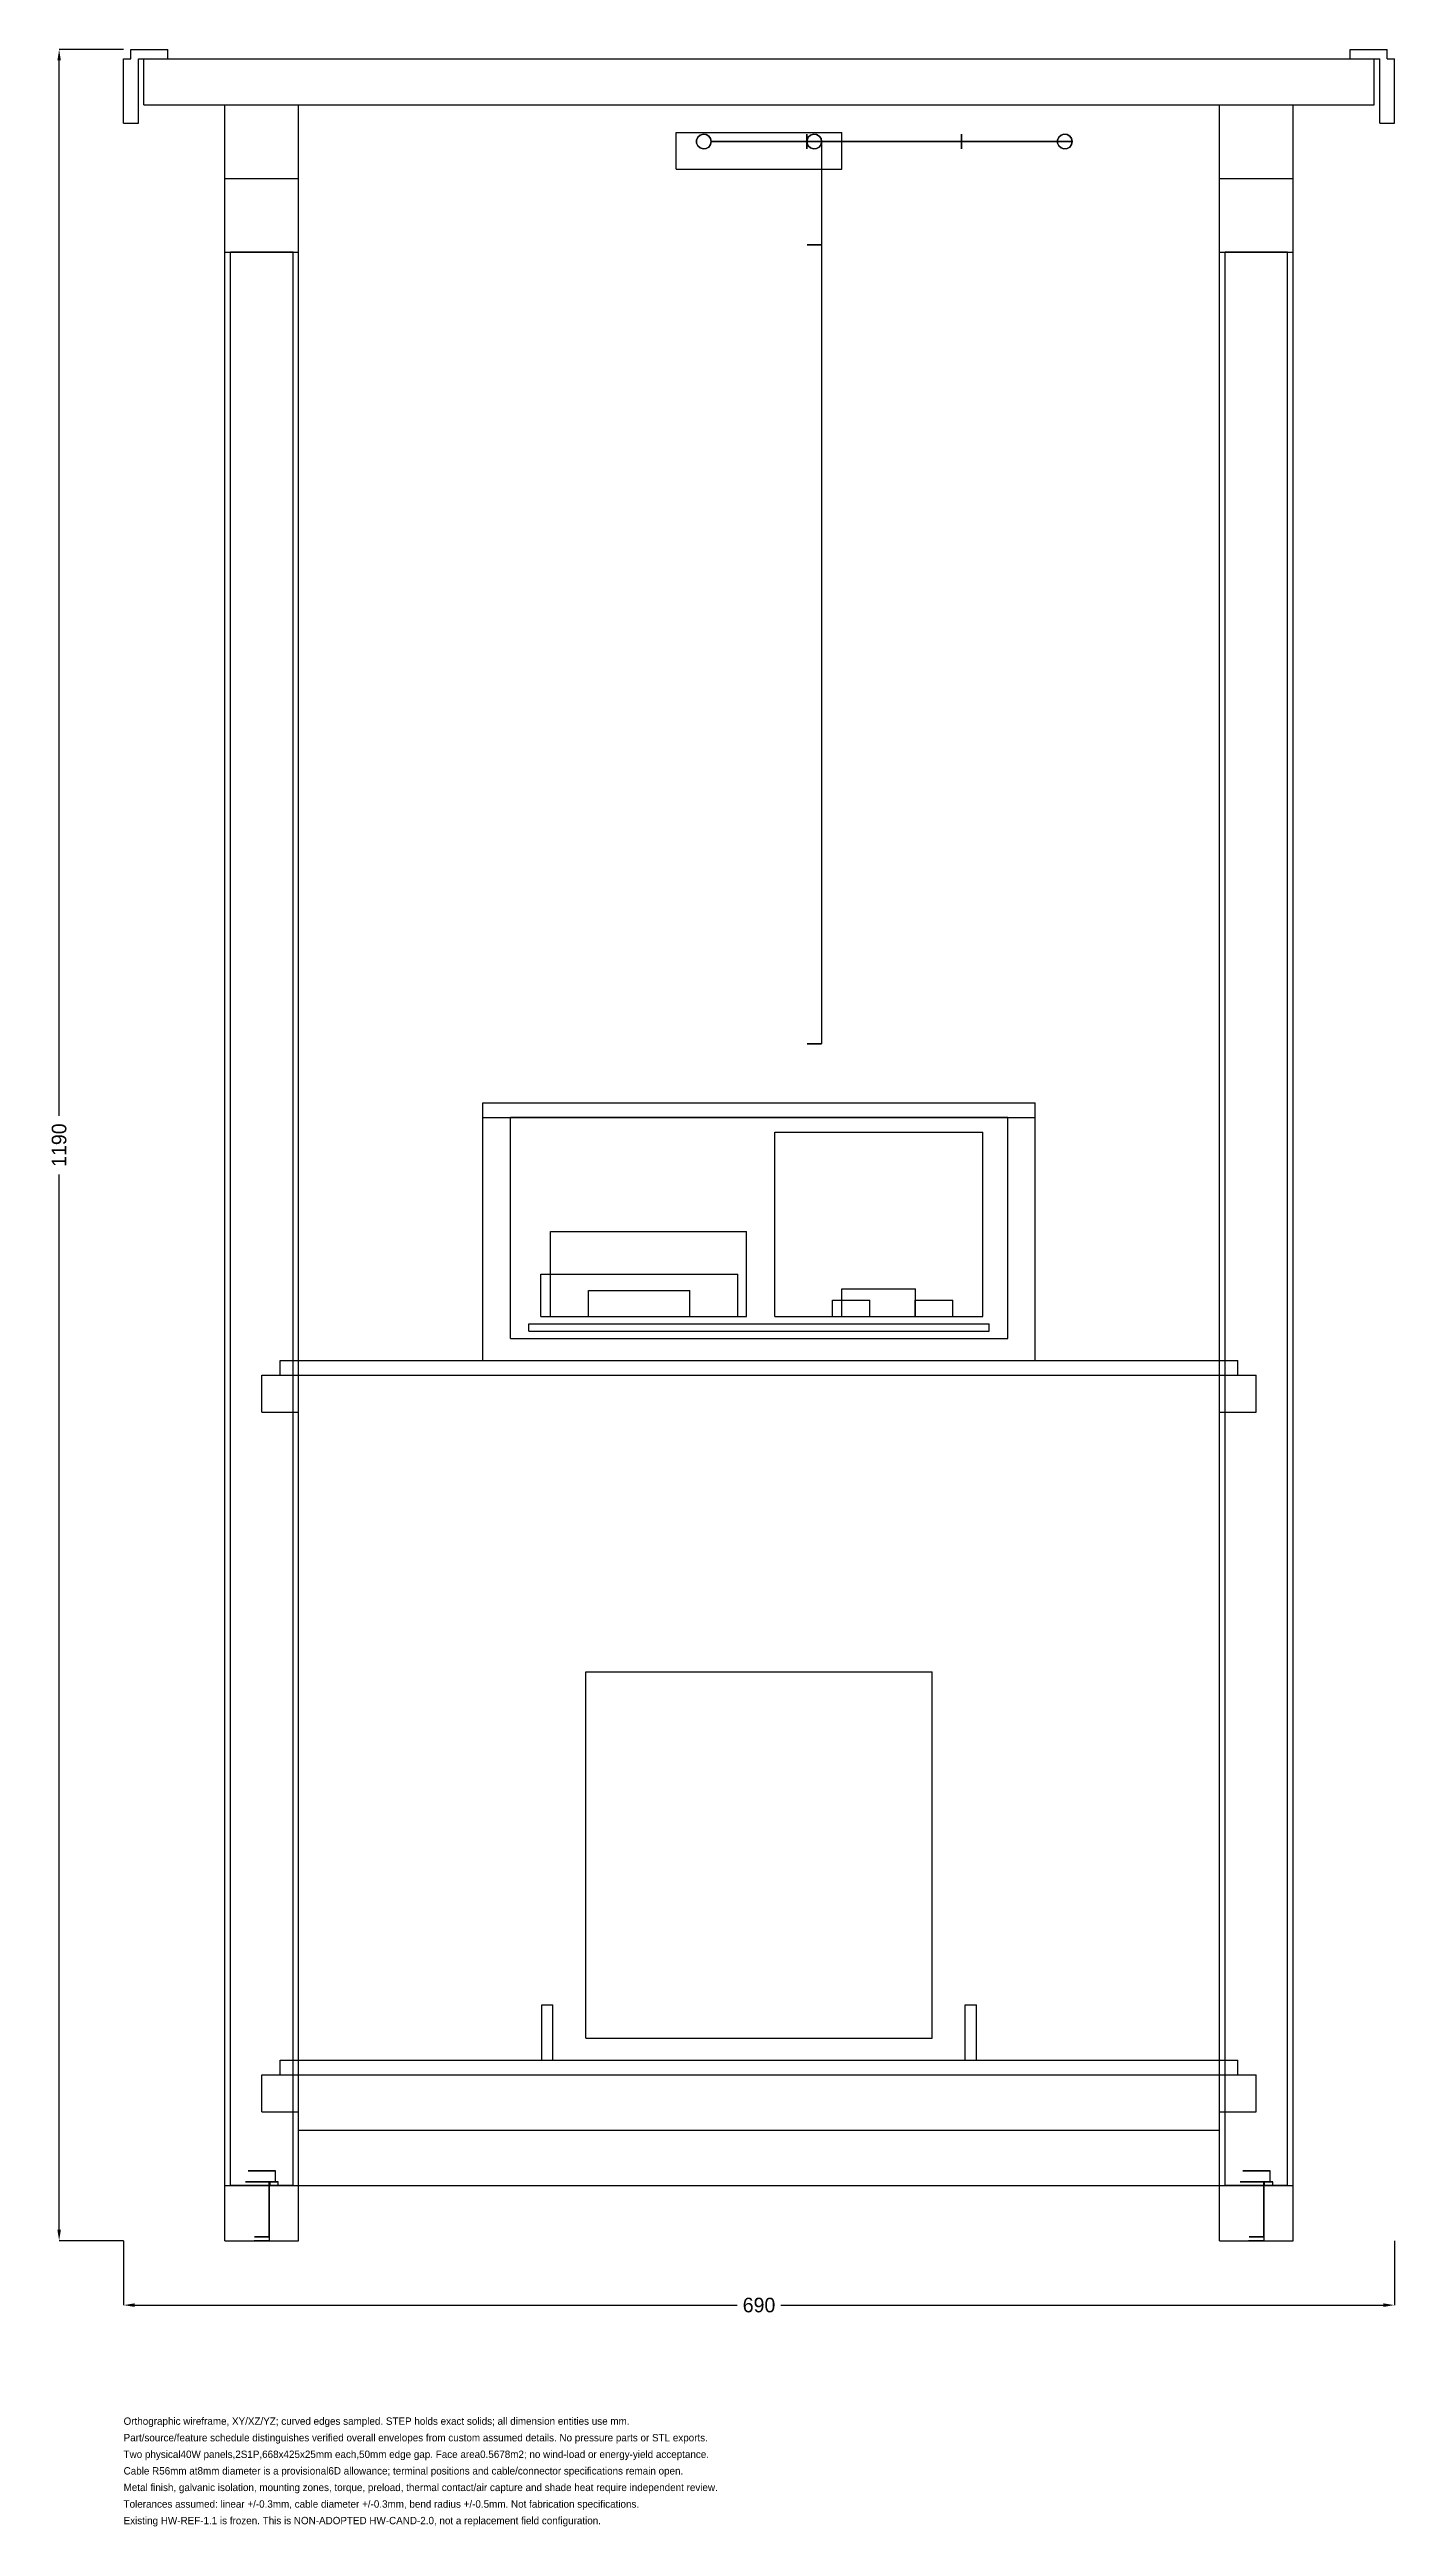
# Model space of a CAD drawing. Header units: millimetres. Extents: x -40 to 1820, y -1495 to 1190.
# Drawn here: x -40 to 690, y -1495 to -150 of the extents above; entities that cross this region are included whole.
import ezdxf

# ---------------------------------------------------------------- set-up
doc = ezdxf.new("R2010")
doc.units = ezdxf.units.MM
for name, color, linetype in [('DIMENSIONS', 7, 'Continuous'), ('FRONT', 7, 'Continuous'), ('NOTES', 7, 'Continuous')]:
    doc.layers.add(name, color=color, linetype=linetype)
doc.dimstyles.get("Standard").update_dxf_attribs({"dimtxt": 2.5, "dimasz": 2.5, "dimexe": 1.25, "dimexo": 0.625, "dimtad": 1, "dimcen": 2.5, "dimazin": 3, "dimtfac": 1, "dimtmove": 0, "dimatfit": 3})

# ---------------------------------------------------------------- blocks, each defined once
blk = doc.blocks.new('_CLOSEDFILLED')
at = {"color": 0, "linetype": 'BYBLOCK'}
blk.add_solid([(-1, 0.16), (0, 0), (-1, -0.16)], dxfattribs=at)
blk = doc.blocks.new('*D3')
for p, q in [((0, -1340), (0, -1375)), ((690, -1340), (690, -1375)), ((5.95, -1375), (333.1, -1375)), ((356.9, -1375), (684.05, -1375))]:
    blk.add_line(p, q)
at = {"layer": 'Defpoints'}
for p in [(0, -1340), (690, -1340), (0, -1375)]:
    blk.add_point(p, dxfattribs=at)
at = {"layer": 'DIMENSIONS', "xscale": 5.95, "yscale": 5.95, "rotation": 180}
blk.add_blockref('_CLOSEDFILLED', (0, -1375), dxfattribs=at)
at = {"layer": 'DIMENSIONS', "xscale": 5.95, "yscale": 5.95}
blk.add_blockref('_CLOSEDFILLED', (690, -1375), dxfattribs=at)
at = {"layer": 'DIMENSIONS', "insert": (345, -1375), "char_height": 7.933, "attachment_point": 5}
blk.add_mtext('690', dxfattribs=at)
blk = doc.blocks.new('*D4')
for p, q in [((0, -150), (-35, -150)), ((-35, -729.1), (-35, -155.9)), ((-35, -1334), (-35, -760.9)), ((0, -1340), (-35, -1340))]:
    blk.add_line(p, q)
at = {"layer": 'Defpoints'}
for p in [(0, -150), (-35, -1340), (0, -1340)]:
    blk.add_point(p, dxfattribs=at)
at = {"layer": 'DIMENSIONS', "xscale": 5.95, "yscale": 5.95}
for p, rotation in [((-35, -150), 90), ((-35, -1340), 270)]:
    blk.add_blockref('_CLOSEDFILLED', p, dxfattribs=dict(at, rotation=rotation))
at = {"layer": 'DIMENSIONS', "insert": (-35, -745), "char_height": 7.93, "attachment_point": 5, "rotation": 90}
blk.add_mtext('1190', dxfattribs=at)

msp = doc.modelspace()

# ---------------------------------------------------------------- linework, layer by layer
at = {"layer": 'FRONT'}
for points in [[(0, -190), (0, -155)], [(0, -190), (0, -155)], [(0, -155), (4, -155)], [(0, -155), (4, -155)], [(0, -190), (0, -155)], [(0, -190), (0, -155)], [(0, -155), (4, -155)], [(0, -155), (4, -155)], [(4, -155), (4, -150)], [(4, -150), (24, -150)], [(4, -155), (4, -150)], [(4, -150), (24, -150)], [(4, -155), (4, -150)], [(4, -150), (24, -150)], [(4, -155), (4, -150)], [(4, -150), (24, -150)], [(8, -155), (24, -155)], [(8, -190), (8, -155)], [(8, -155), (24, -155)], [(8, -190), (8, -155)], [(8, -155), (24, -155)], [(8, -190), (8, -155)], [(8, -155), (24, -155)], [(8, -190), (8, -155)], [(11, -180), (11, -155)], [(11, -180), (11, -155)], [(11, -155), (679, -155)], [(11, -155), (679, -155)], [(11, -180), (11, -155)], [(11, -180), (11, -155)], [(11, -155), (679, -155)], [(11, -155), (679, -155)], [(24, -155), (24, -150)], [(24, -155), (24, -150)], [(24, -155), (24, -150)], [(24, -155), (24, -150)], [(666, -155), (666, -150)], [(666, -150), (686, -150)], [(666, -155), (666, -150)], [(666, -150), (686, -150)], [(666, -155), (666, -150)], [(666, -150), (686, -150)], [(666, -155), (666, -150)], [(666, -150), (686, -150)], [(666, -155), (682, -155)], [(666, -155), (682, -155)], [(666, -155), (682, -155)], [(666, -155), (682, -155)], [(679, -180), (679, -155)], [(679, -180), (679, -155)], [(679, -180), (679, -155)], [(679, -180), (679, -155)], [(682, -190), (682, -155)], [(682, -190), (682, -155)], [(682, -190), (682, -155)], [(682, -190), (682, -155)], [(686, -155), (686, -150)], [(686, -155), (686, -150)], [(686, -155), (686, -150)], [(686, -155), (686, -150)], [(686, -155), (690, -155)], [(686, -155), (690, -155)], [(686, -155), (690, -155)], [(686, -155), (690, -155)], [(690, -190), (690, -155)], [(690, -190), (690, -155)], [(690, -190), (690, -155)], [(690, -190), (690, -155)], [(11, -180), (679, -180)], [(11, -180), (679, -180)], [(11, -180), (679, -180)], [(11, -180), (679, -180)], [(55, -220), (55, -180)], [(55, -220), (55, -180)], [(55, -180), (95, -180)], [(55, -180), (95, -180)], [(55, -220), (55, -180)], [(55, -220), (55, -180)], [(55, -180), (95, -180)], [(55, -180), (95, -180)], [(55, -220), (55, -180)], [(55, -220), (55, -180)], [(55, -180), (95, -180)], [(55, -180), (95, -180)], [(55, -220), (55, -180)], [(55, -220), (55, -180)], [(55, -180), (95, -180)], [(55, -180), (95, -180)], [(95, -220), (95, -180)], [(95, -220), (95, -180)], [(95, -220), (95, -180)], [(95, -220), (95, -180)], [(95, -220), (95, -180)], [(95, -220), (95, -180)], [(95, -220), (95, -180)], [(95, -220), (95, -180)], [(595, -220), (595, -180)], [(595, -220), (595, -180)], [(595, -180), (635, -180)], [(595, -180), (635, -180)], [(595, -220), (595, -180)], [(595, -220), (595, -180)], [(595, -180), (635, -180)], [(595, -180), (635, -180)], [(595, -220), (595, -180)], [(595, -220), (595, -180)], [(595, -180), (635, -180)], [(595, -180), (635, -180)], [(595, -220), (595, -180)], [(595, -220), (595, -180)], [(595, -180), (635, -180)], [(595, -180), (635, -180)], [(635, -220), (635, -180)], [(635, -220), (635, -180)], [(635, -220), (635, -180)], [(635, -220), (635, -180)], [(635, -220), (635, -180)], [(635, -220), (635, -180)], [(635, -220), (635, -180)], [(635, -220), (635, -180)], [(0, -190), (8, -190)], [(0, -190), (8, -190)], [(0, -190), (8, -190)], [(0, -190), (8, -190)], [(300, -215), (300, -195)], [(300, -215), (300, -195)], [(300, -195), (390, -195)], [(300, -195), (390, -195)], [(300, -215), (300, -195)], [(300, -215), (300, -195)], [(300, -195), (390, -195)], [(300, -195), (390, -195)], [(319, -200), (318.654, -201.627), (317.677, -202.973), (316.236, -203.804), (314.582, -203.978), (313, -203.464), (311.764, -202.351), (311.087, -200.832), (311.087, -199.168), (311.764, -197.649), (313, -196.536), (314.582, -196.022), (316.236, -196.196), (317.677, -197.027), (318.654, -198.373), (319, -200)], [(319, -200), (318.654, -201.627), (317.677, -202.973), (316.236, -203.804), (314.582, -203.978), (313, -203.464), (311.764, -202.351), (311.087, -200.832), (311.087, -199.168), (311.764, -197.649), (313, -196.536), (314.582, -196.022), (316.236, -196.196), (317.677, -197.027), (318.654, -198.373), (319, -200)], [(319, -200), (318.654, -198.373), (317.677, -197.027), (316.236, -196.196), (314.582, -196.022), (313, -196.536), (311.764, -197.649), (311.087, -199.168), (311.087, -200.832), (311.764, -202.351), (313, -203.464), (314.582, -203.978), (316.236, -203.804), (317.677, -202.973), (318.654, -201.627), (319, -200)], [(319, -200), (318.654, -201.627), (317.677, -202.973), (316.236, -203.804), (314.582, -203.978), (313, -203.464), (311.764, -202.351), (311.087, -200.832), (311.087, -199.168), (311.764, -197.649), (313, -196.536), (314.582, -196.022), (316.236, -196.196), (317.677, -197.027), (318.654, -198.373), (319, -200)], [(319, -200), (319.145, -200), (319.581, -200), (320.304, -200), (321.31, -200), (322.595, -200), (324.15, -200), (325.967, -200), (328.036, -200), (330.345, -200), (332.881, -200), (335.631, -200), (338.579, -200), (341.707, -200), (345, -200), (348.438, -200), (352.002, -200), (355.673, -200), (359.429, -200), (363.25, -200), (367.114, -200), (371, -200)], [(371, -200), (367.114, -200), (363.25, -200), (359.429, -200), (355.673, -200), (352.002, -200), (348.438, -200), (345, -200), (341.707, -200), (338.579, -200), (335.631, -200), (332.881, -200), (330.345, -200), (328.036, -200), (325.967, -200), (324.15, -200), (322.595, -200), (321.31, -200), (320.304, -200), (319.581, -200), (319.145, -200), (319, -200)], [(371, -200), (371, -198.373), (371, -197.027), (371, -196.196), (371, -196.022), (371, -196.536), (371, -197.649), (371, -199.168), (371, -200.832), (371, -202.351), (371, -203.464), (371, -203.978), (371, -203.804), (371, -202.973), (371, -201.627), (371, -200)], [(371, -200), (371, -201.627), (371, -202.973), (371, -203.804), (371, -203.978), (371, -203.464), (371, -202.351), (371, -200.832), (371, -199.168), (371, -197.649), (371, -196.536), (371, -196.022), (371, -196.196), (371, -197.027), (371, -198.373), (371, -200)], [(371, -200), (455, -200)], [(455, -200), (371, -200)], [(379, -200), (378.654, -201.627), (377.677, -202.973), (376.236, -203.804), (374.582, -203.978), (373, -203.464), (371.764, -202.351), (371.087, -200.832), (371.087, -199.168), (371.764, -197.649), (373, -196.536), (374.582, -196.022), (376.236, -196.196), (377.677, -197.027), (378.654, -198.373), (379, -200)], [(379, -200), (378.654, -201.627), (377.677, -202.973), (376.236, -203.804), (374.582, -203.978), (373, -203.464), (371.764, -202.351), (371.087, -200.832), (371.087, -199.168), (371.764, -197.649), (373, -196.536), (374.582, -196.022), (376.236, -196.196), (377.677, -197.027), (378.654, -198.373), (379, -200)], [(379, -200), (378.654, -198.373), (377.677, -197.027), (376.236, -196.196), (374.582, -196.022), (373, -196.536), (371.764, -197.649), (371.087, -199.168), (371.087, -200.832), (371.764, -202.351), (373, -203.464), (374.582, -203.978), (376.236, -203.804), (377.677, -202.973), (378.654, -201.627), (379, -200)], [(379, -200), (378.654, -198.373), (377.677, -197.027), (376.236, -196.196), (374.582, -196.022), (373, -196.536), (371.764, -197.649), (371.087, -199.168), (371.087, -200.832), (371.764, -202.351), (373, -203.464), (374.582, -203.978), (376.236, -203.804), (377.677, -202.973), (378.654, -201.627), (379, -200)], [(379, -200), (379, -200.143), (379, -200.57), (379, -201.28), (379, -202.268), (379, -203.531), (379, -205.061), (379, -206.85), (379, -208.89), (379, -211.17), (379, -213.678), (379, -216.402), (379, -219.328), (379, -222.44), (379, -225.724), (379, -229.162), (379, -232.737), (379, -236.43), (379, -240.223), (379, -244.096), (379, -248.03), (379, -252.005), (379, -256)], [(379, -200), (379, -200.143), (379, -200.57), (379, -201.28), (379, -202.268), (379, -203.531), (379, -205.061), (379, -206.85), (379, -208.89), (379, -211.17), (379, -213.678), (379, -216.402), (379, -219.328), (379, -222.44), (379, -225.724), (379, -229.162), (379, -232.737), (379, -236.43), (379, -240.223), (379, -244.096), (379, -248.03), (379, -252.005), (379, -256)], [(390, -215), (390, -195)], [(390, -215), (390, -195)], [(390, -215), (390, -195)], [(390, -215), (390, -195)], [(455, -200), (455, -201.627), (455, -202.973), (455, -203.804), (455, -203.978), (455, -203.464), (455, -202.351), (455, -200.832), (455, -199.168), (455, -197.649), (455, -196.536), (455, -196.022), (455, -196.196), (455, -197.027), (455, -198.373), (455, -200)], [(455, -200), (455, -198.373), (455, -197.027), (455, -196.196), (455, -196.022), (455, -196.536), (455, -197.649), (455, -199.168), (455, -200.832), (455, -202.351), (455, -203.464), (455, -203.978), (455, -203.804), (455, -202.973), (455, -201.627), (455, -200)], [(455, -200), (458.924, -200), (462.832, -200), (466.705, -200), (470.529, -200), (474.286, -200), (477.961, -200), (481.537, -200), (485, -200), (488.334, -200), (491.526, -200), (494.561, -200), (497.426, -200), (500.11, -200), (502.601, -200), (504.888, -200), (506.962, -200), (508.812, -200), (510.433, -200), (511.816, -200), (512.956, -200), (513.847, -200), (514.487, -200), (514.872, -200), (515, -200)], [(515, -200), (514.872, -200), (514.487, -200), (513.847, -200), (512.956, -200), (511.816, -200), (510.433, -200), (508.812, -200), (506.962, -200), (504.888, -200), (502.601, -200), (500.11, -200), (497.426, -200), (494.561, -200), (491.526, -200), (488.334, -200), (485, -200), (481.537, -200), (477.961, -200), (474.286, -200), (470.529, -200), (466.705, -200), (462.832, -200), (458.924, -200), (455, -200)], [(515, -200), (514.654, -198.373), (513.677, -197.027), (512.236, -196.196), (510.582, -196.022), (509, -196.536), (507.764, -197.649), (507.087, -199.168), (507.087, -200.832), (507.764, -202.351), (509, -203.464), (510.582, -203.978), (512.236, -203.804), (513.677, -202.973), (514.654, -201.627), (515, -200)], [(515, -200), (514.654, -201.627), (513.677, -202.973), (512.236, -203.804), (510.582, -203.978), (509, -203.464), (507.764, -202.351), (507.087, -200.832), (507.087, -199.168), (507.764, -197.649), (509, -196.536), (510.582, -196.022), (512.236, -196.196), (513.677, -197.027), (514.654, -198.373), (515, -200)], [(682, -190), (690, -190)], [(682, -190), (690, -190)], [(682, -190), (690, -190)], [(682, -190), (690, -190)], [(300, -215), (390, -215)], [(300, -215), (390, -215)], [(300, -215), (390, -215)], [(300, -215), (390, -215)], [(55, -260), (55, -220)], [(55, -260), (55, -220)], [(55, -220), (95, -220)], [(55, -220), (95, -220)], [(55, -220), (95, -220)], [(55, -220), (95, -220)], [(55, -220), (95, -220)], [(55, -220), (95, -220)], [(55, -220), (95, -220)], [(55, -220), (95, -220)], [(55, -220), (95, -220)], [(55, -220), (95, -220)], [(95, -260), (95, -220)], [(95, -260), (95, -220)], [(595, -260), (595, -220)], [(595, -260), (595, -220)], [(595, -220), (635, -220)], [(595, -220), (635, -220)], [(595, -220), (635, -220)], [(595, -220), (635, -220)], [(595, -220), (635, -220)], [(595, -220), (635, -220)], [(595, -220), (635, -220)], [(595, -220), (635, -220)], [(595, -220), (635, -220)], [(595, -220), (635, -220)], [(635, -260), (635, -220)], [(635, -260), (635, -220)], [(55, -1310), (55, -260)], [(55, -1310), (55, -260)], [(55, -260), (95, -260)], [(55, -260), (95, -260)], [(55, -1310), (55, -260)], [(55, -1310), (55, -260)], [(55, -260), (95, -260)], [(55, -260), (95, -260)], [(55, -260), (95, -260)], [(55, -260), (95, -260)], [(92, -260), (58, -260)], [(92, -260), (58, -260)], [(58, -1310), (58, -260)], [(58, -1310), (58, -260)], [(92, -260), (58, -260)], [(92, -260), (58, -260)], [(58, -1310), (58, -260)], [(58, -1310), (58, -260)], [(92, -1310), (92, -260)], [(92, -1310), (92, -260)], [(92, -1310), (92, -260)], [(92, -1310), (92, -260)], [(95, -1310), (95, -260)], [(95, -1310), (95, -260)], [(95, -1310), (95, -260)], [(95, -1310), (95, -260)], [(379, -256), (378.654, -256), (377.677, -256), (376.236, -256), (374.582, -256), (373, -256), (371.764, -256), (371.087, -256), (371.087, -256), (371.764, -256), (373, -256), (374.582, -256), (376.236, -256), (377.677, -256), (378.654, -256), (379, -256)], [(379, -256), (378.654, -256), (377.677, -256), (376.236, -256), (374.582, -256), (373, -256), (371.764, -256), (371.087, -256), (371.087, -256), (371.764, -256), (373, -256), (374.582, -256), (376.236, -256), (377.677, -256), (378.654, -256), (379, -256)], [(379, -256), (379, -690)], [(379, -256), (379, -690)], [(595, -1310), (595, -260)], [(595, -1310), (595, -260)], [(595, -260), (635, -260)], [(595, -260), (635, -260)], [(595, -1310), (595, -260)], [(595, -1310), (595, -260)], [(595, -260), (635, -260)], [(595, -260), (635, -260)], [(595, -260), (635, -260)], [(595, -260), (635, -260)], [(632, -260), (598, -260)], [(632, -260), (598, -260)], [(598, -1310), (598, -260)], [(598, -1310), (598, -260)], [(632, -260), (598, -260)], [(632, -260), (598, -260)], [(598, -1310), (598, -260)], [(598, -1310), (598, -260)], [(632, -1310), (632, -260)], [(632, -1310), (632, -260)], [(632, -1310), (632, -260)], [(632, -1310), (632, -260)], [(635, -1310), (635, -260)], [(635, -1310), (635, -260)], [(635, -1310), (635, -260)], [(635, -1310), (635, -260)], [(379, -690), (378.654, -690), (377.677, -690), (376.236, -690), (374.582, -690), (373, -690), (371.764, -690), (371.087, -690), (371.087, -690), (371.764, -690), (373, -690), (374.582, -690), (376.236, -690), (377.677, -690), (378.654, -690), (379, -690)], [(379, -690), (378.654, -690), (377.677, -690), (376.236, -690), (374.582, -690), (373, -690), (371.764, -690), (371.087, -690), (371.087, -690), (371.764, -690), (373, -690), (374.582, -690), (376.236, -690), (377.677, -690), (378.654, -690), (379, -690)], [(195, -730), (195, -722)], [(195, -730), (195, -722)], [(195, -722), (495, -722)], [(195, -722), (495, -722)], [(495, -730), (495, -722)], [(495, -730), (495, -722)], [(195, -862), (195, -730)], [(195, -862), (195, -730)], [(195, -730), (495, -730)], [(195, -730), (495, -730)], [(195, -730), (495, -730)], [(195, -730), (495, -730)], [(480, -730), (210, -730)], [(480, -730), (210, -730)], [(210, -850), (210, -730)], [(210, -850), (210, -730)], [(353.5, -838), (353.5, -738)], [(353.5, -838), (353.5, -738)], [(353.5, -738), (466.5, -738)], [(353.5, -738), (466.5, -738)], [(466.5, -838), (466.5, -738)], [(466.5, -838), (466.5, -738)], [(480, -850), (480, -730)], [(480, -850), (480, -730)], [(495, -862), (495, -730)], [(495, -862), (495, -730)], [(231.85, -838), (231.85, -792)], [(231.85, -838), (231.85, -792)], [(231.85, -792), (338.15, -792)], [(231.85, -792), (338.15, -792)], [(338.15, -838), (338.15, -792)], [(338.15, -838), (338.15, -792)], [(226.5, -838), (226.5, -815)], [(226.5, -838), (226.5, -815)], [(226.5, -815), (333.5, -815)], [(226.5, -815), (333.5, -815)], [(333.5, -838), (333.5, -815)], [(333.5, -838), (333.5, -815)], [(252.5, -838), (252.5, -824)], [(252.5, -838), (252.5, -824)], [(252.5, -824), (307.5, -824)], [(252.5, -824), (307.5, -824)], [(307.5, -838), (307.5, -824)], [(307.5, -838), (307.5, -824)], [(384.85, -838), (384.85, -829.2)], [(384.85, -838), (384.85, -829.2)], [(384.85, -829.2), (405.15, -829.2)], [(384.85, -829.2), (405.15, -829.2)], [(390, -838), (390, -823)], [(390, -838), (390, -823)], [(390, -823), (430, -823)], [(390, -823), (430, -823)], [(405.15, -838), (405.15, -829.2)], [(405.15, -838), (405.15, -829.2)], [(429.85, -838), (429.85, -829.2)], [(429.85, -838), (429.85, -829.2)], [(429.85, -829.2), (450.15, -829.2)], [(429.85, -829.2), (450.15, -829.2)], [(430, -838), (430, -823)], [(430, -838), (430, -823)], [(450.15, -838), (450.15, -829.2)], [(450.15, -838), (450.15, -829.2)], [(220, -846), (220, -842)], [(220, -846), (220, -842)], [(220, -842), (470, -842)], [(220, -842), (470, -842)], [(220, -846), (470, -846)], [(220, -846), (470, -846)], [(226.5, -838), (333.5, -838)], [(226.5, -838), (333.5, -838)], [(231.85, -838), (338.15, -838)], [(231.85, -838), (338.15, -838)], [(252.5, -838), (307.5, -838)], [(252.5, -838), (307.5, -838)], [(353.5, -838), (466.5, -838)], [(353.5, -838), (466.5, -838)], [(384.85, -838), (405.15, -838)], [(384.85, -838), (405.15, -838)], [(390, -838), (430, -838)], [(390, -838), (430, -838)], [(429.85, -838), (450.15, -838)], [(429.85, -838), (450.15, -838)], [(470, -846), (470, -842)], [(470, -846), (470, -842)], [(210, -850), (480, -850)], [(210, -850), (480, -850)], [(75, -890), (75, -870)], [(75, -890), (75, -870)], [(75, -870), (95, -870)], [(75, -870), (95, -870)], [(85, -870), (85, -862)], [(85, -870), (85, -862)], [(85, -862), (605, -862)], [(85, -862), (605, -862)], [(85, -870), (605, -870)], [(85, -870), (605, -870)], [(95, -890), (95, -870)], [(95, -890), (95, -870)], [(195, -862), (495, -862)], [(195, -862), (495, -862)], [(595, -890), (595, -870)], [(595, -890), (595, -870)], [(595, -870), (615, -870)], [(595, -870), (615, -870)], [(605, -870), (605, -862)], [(605, -870), (605, -862)], [(615, -890), (615, -870)], [(615, -890), (615, -870)], [(75, -890), (95, -890)], [(75, -890), (95, -890)], [(595, -890), (615, -890)], [(595, -890), (615, -890)], [(251, -1230), (251, -1031)], [(251, -1230), (251, -1031)], [(251, -1031), (439, -1031)], [(251, -1031), (439, -1031)], [(439, -1230), (439, -1031)], [(439, -1230), (439, -1031)], [(227, -1242), (227, -1212)], [(227, -1242), (227, -1212)], [(227, -1212), (233, -1212)], [(227, -1212), (233, -1212)], [(233, -1242), (233, -1212)], [(233, -1242), (233, -1212)], [(457, -1242), (457, -1212)], [(457, -1242), (457, -1212)], [(457, -1212), (463, -1212)], [(457, -1212), (463, -1212)], [(463, -1242), (463, -1212)], [(463, -1242), (463, -1212)], [(251, -1230), (439, -1230)], [(251, -1230), (439, -1230)], [(75, -1270), (75, -1250)], [(75, -1270), (75, -1250)], [(75, -1250), (95, -1250)], [(75, -1250), (95, -1250)], [(85, -1250), (85, -1242)], [(85, -1250), (85, -1242)], [(85, -1242), (605, -1242)], [(85, -1242), (605, -1242)], [(85, -1250), (605, -1250)], [(85, -1250), (605, -1250)], [(95, -1270), (95, -1250)], [(95, -1270), (95, -1250)], [(227, -1242), (233, -1242)], [(227, -1242), (233, -1242)], [(457, -1242), (463, -1242)], [(457, -1242), (463, -1242)], [(595, -1270), (595, -1250)], [(595, -1270), (595, -1250)], [(595, -1250), (615, -1250)], [(595, -1250), (615, -1250)], [(605, -1250), (605, -1242)], [(605, -1250), (605, -1242)], [(615, -1270), (615, -1250)], [(615, -1270), (615, -1250)], [(75, -1270), (95, -1270)], [(75, -1270), (95, -1270)], [(595, -1270), (615, -1270)], [(595, -1270), (615, -1270)], [(95, -1310), (95, -1280)], [(95, -1310), (95, -1280)], [(95, -1280), (595, -1280)], [(95, -1280), (595, -1280)], [(95, -1310), (95, -1280)], [(95, -1310), (95, -1280)], [(95, -1280), (595, -1280)], [(95, -1280), (595, -1280)], [(595, -1310), (595, -1280)], [(595, -1310), (595, -1280)], [(595, -1310), (595, -1280)], [(595, -1310), (595, -1280)], [(82.5, -1302), (81.852, -1302), (80.018, -1302), (77.318, -1302), (74.216, -1302), (71.25, -1302), (68.932, -1302), (67.664, -1302), (67.664, -1302), (68.932, -1302), (71.25, -1302), (74.216, -1302), (77.318, -1302), (80.018, -1302), (81.852, -1302), (82.5, -1302)], [(82.5, -1302), (81.852, -1302), (80.018, -1302), (77.318, -1302), (74.216, -1302), (71.25, -1302), (68.932, -1302), (67.664, -1302), (67.664, -1302), (68.932, -1302), (71.25, -1302), (74.216, -1302), (77.318, -1302), (80.018, -1302), (81.852, -1302), (82.5, -1302)], [(82.5, -1308), (82.5, -1302)], [(82.5, -1308), (82.5, -1302)], [(622.5, -1302), (621.852, -1302), (620.018, -1302), (617.318, -1302), (614.216, -1302), (611.25, -1302), (608.932, -1302), (607.664, -1302), (607.664, -1302), (608.932, -1302), (611.25, -1302), (614.216, -1302), (617.318, -1302), (620.018, -1302), (621.852, -1302), (622.5, -1302)], [(622.5, -1302), (621.852, -1302), (620.018, -1302), (617.318, -1302), (614.216, -1302), (611.25, -1302), (608.932, -1302), (607.664, -1302), (607.664, -1302), (608.932, -1302), (611.25, -1302), (614.216, -1302), (617.318, -1302), (620.018, -1302), (621.852, -1302), (622.5, -1302)], [(622.5, -1308), (622.5, -1302)], [(622.5, -1308), (622.5, -1302)], [(55, -1340), (55, -1310)], [(55, -1340), (55, -1310)], [(55, -1310), (95, -1310)], [(55, -1310), (95, -1310)], [(55, -1310), (95, -1310)], [(55, -1310), (95, -1310)], [(55, -1310), (95, -1310)], [(55, -1310), (95, -1310)], [(92, -1310), (58, -1310)], [(92, -1310), (58, -1310)], [(92, -1310), (58, -1310)], [(92, -1310), (58, -1310)], [(84, -1308), (83.222, -1308), (81.022, -1308), (77.781, -1308), (74.059, -1308), (70.5, -1308), (67.719, -1308), (66.197, -1308), (66.197, -1308), (67.719, -1308), (70.5, -1308), (74.059, -1308), (77.781, -1308), (81.022, -1308), (83.222, -1308), (84, -1308)], [(84, -1308), (83.222, -1308), (81.022, -1308), (77.781, -1308), (74.059, -1308), (70.5, -1308), (67.719, -1308), (66.197, -1308), (66.197, -1308), (67.719, -1308), (70.5, -1308), (74.059, -1308), (77.781, -1308), (81.022, -1308), (83.222, -1308), (84, -1308)], [(84, -1310), (83.222, -1310), (81.022, -1310), (77.781, -1310), (74.059, -1310), (70.5, -1310), (67.719, -1310), (66.197, -1310), (66.197, -1310), (67.719, -1310), (70.5, -1310), (74.059, -1310), (77.781, -1310), (81.022, -1310), (83.222, -1310), (84, -1310)], [(84, -1310), (83.222, -1310), (81.022, -1310), (77.781, -1310), (74.059, -1310), (70.5, -1310), (67.719, -1310), (66.197, -1310), (66.197, -1310), (67.719, -1310), (70.5, -1310), (74.059, -1310), (77.781, -1310), (81.022, -1310), (83.222, -1310), (84, -1310)], [(82.5, -1308), (81.852, -1308), (80.018, -1308), (77.318, -1308), (74.216, -1308), (71.25, -1308), (68.932, -1308), (67.664, -1308), (67.664, -1308), (68.932, -1308), (71.25, -1308), (74.216, -1308), (77.318, -1308), (80.018, -1308), (81.852, -1308), (82.5, -1308)], [(82.5, -1308), (81.852, -1308), (80.018, -1308), (77.318, -1308), (74.216, -1308), (71.25, -1308), (68.932, -1308), (67.664, -1308), (67.664, -1308), (68.932, -1308), (71.25, -1308), (74.216, -1308), (77.318, -1308), (80.018, -1308), (81.852, -1308), (82.5, -1308)], [(79.5, -1308), (79.111, -1308), (78.011, -1308), (76.391, -1308), (74.53, -1308), (72.75, -1308), (71.359, -1308), (70.598, -1308), (70.598, -1308), (71.359, -1308), (72.75, -1308), (74.53, -1308), (76.391, -1308), (78.011, -1308), (79.111, -1308), (79.5, -1308)], [(79.5, -1308), (79.111, -1308), (78.011, -1308), (76.391, -1308), (74.53, -1308), (72.75, -1308), (71.359, -1308), (70.598, -1308), (70.598, -1308), (71.359, -1308), (72.75, -1308), (74.53, -1308), (76.391, -1308), (78.011, -1308), (79.111, -1308), (79.5, -1308)], [(79.5, -1310), (79.111, -1310), (78.011, -1310), (76.391, -1310), (74.53, -1310), (72.75, -1310), (71.359, -1310), (70.598, -1310), (70.598, -1310), (71.359, -1310), (72.75, -1310), (74.53, -1310), (76.391, -1310), (78.011, -1310), (79.111, -1310), (79.5, -1310)], [(79.5, -1310), (79.111, -1310), (78.011, -1310), (76.391, -1310), (74.53, -1310), (72.75, -1310), (71.359, -1310), (70.598, -1310), (70.598, -1310), (71.359, -1310), (72.75, -1310), (74.53, -1310), (76.391, -1310), (78.011, -1310), (79.111, -1310), (79.5, -1310)], [(79.25, -1310), (78.883, -1310), (77.844, -1310), (76.313, -1310), (74.556, -1310), (72.875, -1310), (71.562, -1310), (70.843, -1310), (70.843, -1310), (71.562, -1310), (72.875, -1310), (74.556, -1310), (76.313, -1310), (77.844, -1310), (78.883, -1310), (79.25, -1310)], [(79.25, -1310), (78.883, -1310), (77.844, -1310), (76.313, -1310), (74.556, -1310), (72.875, -1310), (71.562, -1310), (70.843, -1310), (70.843, -1310), (71.562, -1310), (72.875, -1310), (74.556, -1310), (76.313, -1310), (77.844, -1310), (78.883, -1310), (79.25, -1310)], [(79, -1308), (78.654, -1308), (77.677, -1308), (76.236, -1308), (74.582, -1308), (73, -1308), (71.764, -1308), (71.087, -1308), (71.087, -1308), (71.764, -1308), (73, -1308), (74.582, -1308), (76.236, -1308), (77.677, -1308), (78.654, -1308), (79, -1308)], [(79, -1308), (78.654, -1308), (77.677, -1308), (76.236, -1308), (74.582, -1308), (73, -1308), (71.764, -1308), (71.087, -1308), (71.087, -1308), (71.764, -1308), (73, -1308), (74.582, -1308), (76.236, -1308), (77.677, -1308), (78.654, -1308), (79, -1308)], [(79, -1338), (79, -1308)], [(79, -1338), (79, -1308)], [(79.25, -1340), (79.25, -1310)], [(79.25, -1340), (79.25, -1310)], [(79.5, -1310), (79.5, -1308)], [(79.5, -1310), (79.5, -1308)], [(84, -1310), (84, -1308)], [(84, -1310), (84, -1308)], [(95, -1340), (95, -1310)], [(95, -1340), (95, -1310)], [(95, -1310), (595, -1310)], [(95, -1310), (595, -1310)], [(95, -1310), (595, -1310)], [(95, -1310), (595, -1310)], [(595, -1340), (595, -1310)], [(595, -1340), (595, -1310)], [(595, -1310), (635, -1310)], [(595, -1310), (635, -1310)], [(595, -1310), (635, -1310)], [(595, -1310), (635, -1310)], [(595, -1310), (635, -1310)], [(595, -1310), (635, -1310)], [(632, -1310), (598, -1310)], [(632, -1310), (598, -1310)], [(632, -1310), (598, -1310)], [(632, -1310), (598, -1310)], [(624, -1308), (623.222, -1308), (621.022, -1308), (617.781, -1308), (614.059, -1308), (610.5, -1308), (607.719, -1308), (606.197, -1308), (606.197, -1308), (607.719, -1308), (610.5, -1308), (614.059, -1308), (617.781, -1308), (621.022, -1308), (623.222, -1308), (624, -1308)], [(624, -1308), (623.222, -1308), (621.022, -1308), (617.781, -1308), (614.059, -1308), (610.5, -1308), (607.719, -1308), (606.197, -1308), (606.197, -1308), (607.719, -1308), (610.5, -1308), (614.059, -1308), (617.781, -1308), (621.022, -1308), (623.222, -1308), (624, -1308)], [(624, -1310), (623.222, -1310), (621.022, -1310), (617.781, -1310), (614.059, -1310), (610.5, -1310), (607.719, -1310), (606.197, -1310), (606.197, -1310), (607.719, -1310), (610.5, -1310), (614.059, -1310), (617.781, -1310), (621.022, -1310), (623.222, -1310), (624, -1310)], [(624, -1310), (623.222, -1310), (621.022, -1310), (617.781, -1310), (614.059, -1310), (610.5, -1310), (607.719, -1310), (606.197, -1310), (606.197, -1310), (607.719, -1310), (610.5, -1310), (614.059, -1310), (617.781, -1310), (621.022, -1310), (623.222, -1310), (624, -1310)], [(622.5, -1308), (621.852, -1308), (620.018, -1308), (617.318, -1308), (614.216, -1308), (611.25, -1308), (608.932, -1308), (607.664, -1308), (607.664, -1308), (608.932, -1308), (611.25, -1308), (614.216, -1308), (617.318, -1308), (620.018, -1308), (621.852, -1308), (622.5, -1308)], [(622.5, -1308), (621.852, -1308), (620.018, -1308), (617.318, -1308), (614.216, -1308), (611.25, -1308), (608.932, -1308), (607.664, -1308), (607.664, -1308), (608.932, -1308), (611.25, -1308), (614.216, -1308), (617.318, -1308), (620.018, -1308), (621.852, -1308), (622.5, -1308)], [(619.5, -1308), (619.111, -1308), (618.011, -1308), (616.391, -1308), (614.53, -1308), (612.75, -1308), (611.359, -1308), (610.598, -1308), (610.598, -1308), (611.359, -1308), (612.75, -1308), (614.53, -1308), (616.391, -1308), (618.011, -1308), (619.111, -1308), (619.5, -1308)], [(619.5, -1308), (619.111, -1308), (618.011, -1308), (616.391, -1308), (614.53, -1308), (612.75, -1308), (611.359, -1308), (610.598, -1308), (610.598, -1308), (611.359, -1308), (612.75, -1308), (614.53, -1308), (616.391, -1308), (618.011, -1308), (619.111, -1308), (619.5, -1308)], [(619.5, -1310), (619.111, -1310), (618.011, -1310), (616.391, -1310), (614.53, -1310), (612.75, -1310), (611.359, -1310), (610.598, -1310), (610.598, -1310), (611.359, -1310), (612.75, -1310), (614.53, -1310), (616.391, -1310), (618.011, -1310), (619.111, -1310), (619.5, -1310)], [(619.5, -1310), (619.111, -1310), (618.011, -1310), (616.391, -1310), (614.53, -1310), (612.75, -1310), (611.359, -1310), (610.598, -1310), (610.598, -1310), (611.359, -1310), (612.75, -1310), (614.53, -1310), (616.391, -1310), (618.011, -1310), (619.111, -1310), (619.5, -1310)], [(619.25, -1310), (618.883, -1310), (617.844, -1310), (616.313, -1310), (614.556, -1310), (612.875, -1310), (611.562, -1310), (610.843, -1310), (610.843, -1310), (611.562, -1310), (612.875, -1310), (614.556, -1310), (616.313, -1310), (617.844, -1310), (618.883, -1310), (619.25, -1310)], [(619.25, -1310), (618.883, -1310), (617.844, -1310), (616.313, -1310), (614.556, -1310), (612.875, -1310), (611.562, -1310), (610.843, -1310), (610.843, -1310), (611.562, -1310), (612.875, -1310), (614.556, -1310), (616.313, -1310), (617.844, -1310), (618.883, -1310), (619.25, -1310)], [(619, -1308), (618.654, -1308), (617.677, -1308), (616.236, -1308), (614.582, -1308), (613, -1308), (611.764, -1308), (611.087, -1308), (611.087, -1308), (611.764, -1308), (613, -1308), (614.582, -1308), (616.236, -1308), (617.677, -1308), (618.654, -1308), (619, -1308)], [(619, -1308), (618.654, -1308), (617.677, -1308), (616.236, -1308), (614.582, -1308), (613, -1308), (611.764, -1308), (611.087, -1308), (611.087, -1308), (611.764, -1308), (613, -1308), (614.582, -1308), (616.236, -1308), (617.677, -1308), (618.654, -1308), (619, -1308)], [(619, -1338), (619, -1308)], [(619, -1338), (619, -1308)], [(619.25, -1340), (619.25, -1310)], [(619.25, -1340), (619.25, -1310)], [(619.5, -1310), (619.5, -1308)], [(619.5, -1310), (619.5, -1308)], [(624, -1310), (624, -1308)], [(624, -1310), (624, -1308)], [(635, -1340), (635, -1310)], [(635, -1340), (635, -1310)], [(55, -1340), (95, -1340)], [(55, -1340), (95, -1340)], [(79.25, -1340), (78.883, -1340), (77.844, -1340), (76.313, -1340), (74.556, -1340), (72.875, -1340), (71.562, -1340), (70.843, -1340), (70.843, -1340), (71.562, -1340), (72.875, -1340), (74.556, -1340), (76.313, -1340), (77.844, -1340), (78.883, -1340), (79.25, -1340)], [(79.25, -1340), (78.883, -1340), (77.844, -1340), (76.313, -1340), (74.556, -1340), (72.875, -1340), (71.562, -1340), (70.843, -1340), (70.843, -1340), (71.562, -1340), (72.875, -1340), (74.556, -1340), (76.313, -1340), (77.844, -1340), (78.883, -1340), (79.25, -1340)], [(79, -1338), (78.654, -1338), (77.677, -1338), (76.236, -1338), (74.582, -1338), (73, -1338), (71.764, -1338), (71.087, -1338), (71.087, -1338), (71.764, -1338), (73, -1338), (74.582, -1338), (76.236, -1338), (77.677, -1338), (78.654, -1338), (79, -1338)], [(79, -1338), (78.654, -1338), (77.677, -1338), (76.236, -1338), (74.582, -1338), (73, -1338), (71.764, -1338), (71.087, -1338), (71.087, -1338), (71.764, -1338), (73, -1338), (74.582, -1338), (76.236, -1338), (77.677, -1338), (78.654, -1338), (79, -1338)], [(595, -1340), (635, -1340)], [(595, -1340), (635, -1340)], [(619.25, -1340), (618.883, -1340), (617.844, -1340), (616.313, -1340), (614.556, -1340), (612.875, -1340), (611.562, -1340), (610.843, -1340), (610.843, -1340), (611.562, -1340), (612.875, -1340), (614.556, -1340), (616.313, -1340), (617.844, -1340), (618.883, -1340), (619.25, -1340)], [(619.25, -1340), (618.883, -1340), (617.844, -1340), (616.313, -1340), (614.556, -1340), (612.875, -1340), (611.562, -1340), (610.843, -1340), (610.843, -1340), (611.562, -1340), (612.875, -1340), (614.556, -1340), (616.313, -1340), (617.844, -1340), (618.883, -1340), (619.25, -1340)], [(619, -1338), (618.654, -1338), (617.677, -1338), (616.236, -1338), (614.582, -1338), (613, -1338), (611.764, -1338), (611.087, -1338), (611.087, -1338), (611.764, -1338), (613, -1338), (614.582, -1338), (616.236, -1338), (617.677, -1338), (618.654, -1338), (619, -1338)], [(619, -1338), (618.654, -1338), (617.677, -1338), (616.236, -1338), (614.582, -1338), (613, -1338), (611.764, -1338), (611.087, -1338), (611.087, -1338), (611.764, -1338), (613, -1338), (614.582, -1338), (616.236, -1338), (617.677, -1338), (618.654, -1338), (619, -1338)]]:
    msp.add_lwpolyline(points, dxfattribs=at)

# ---------------------------------------------------------------- texts
at = {"layer": 'NOTES'}
for s, p in [('Orthographic wireframe, XY/XZ/YZ; curved edges sampled. STEP holds exact solids; all dimension entities use mm.', (0, -1440)), ('Part/source/feature schedule distinguishes verified overall envelopes from custom assumed details. No pressure parts or STL exports.', (0, -1449)), ('Two physical40W panels,2S1P,668x425x25mm each,50mm edge gap. Face area0.5678m2; no wind-load or energy-yield acceptance.', (0, -1458)), ('Cable R56mm at8mm diameter is a provisional6D allowance; terminal positions and cable/connector specifications remain open.', (0, -1467)), ('Metal finish, galvanic isolation, mounting zones, torque, preload, thermal contact/air capture and shade heat require independent review.', (0, -1476)), ('Tolerances assumed: linear +/-0.3mm, cable diameter +/-0.3mm, bend radius +/-0.5mm. Not fabrication specifications.', (0, -1485)), ('Existing HW-REF-1.1 is frozen. This is NON-ADOPTED HW-CAND-2.0, not a replacement field configuration.', (0, -1494))]:
    msp.add_text(s, height=4, dxfattribs=at).set_placement(p)

# ---------------------------------------------------------------- dimensions: what is measured, and where the dimension line sits
at = {"layer": 'DIMENSIONS'}
dim = msp.add_linear_dim(base=(-35, -1340), p1=(0, -1340), p2=(0, -150), angle=90, dimstyle='Standard', override={"dimtxt": 7.933333, "dimasz": 5.95, "dimdec": 2}, dxfattribs=at)
dim.commit()
dim.dimension.update_dxf_attribs({"geometry": '*D4', "text_midpoint": (-35, -745)})
dim = msp.add_linear_dim(base=(0, -1375), p1=(0, -1340), p2=(690, -1340), dimstyle='Standard', override={"dimtxt": 7.933333, "dimasz": 5.95, "dimdec": 2}, dxfattribs=at)
dim.commit()
dim.dimension.update_dxf_attribs({"geometry": '*D3', "text_midpoint": (345, -1375)})

doc.saveas('drawing.dxf')
